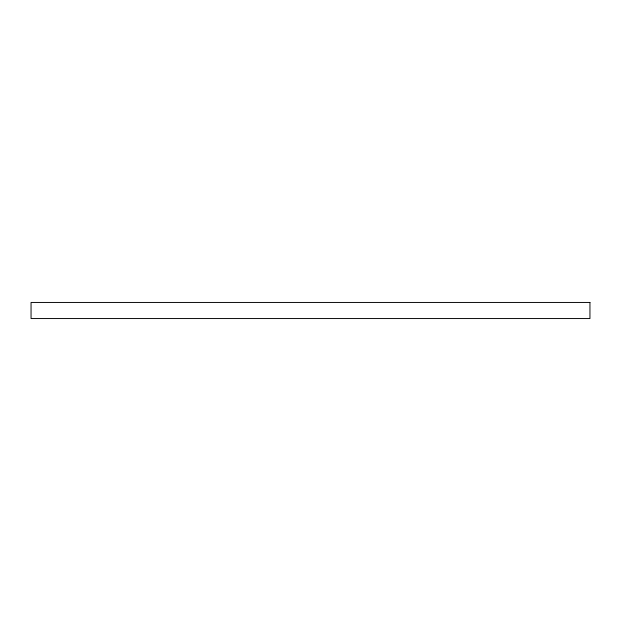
<?xml version="1.0" encoding="UTF-8"?>
<svg xmlns="http://www.w3.org/2000/svg" width="621" height="621" viewBox="0 0 621 621"><rect width="100%" height="100%" fill="white"/><g stroke="black" fill="none" stroke-linecap="round" stroke-linejoin="round"><path stroke-width="0.93" d="M589.95 302.45L31.05 302.45L31.05 318.55L589.95 318.55L589.95 302.45"/></g></svg>
